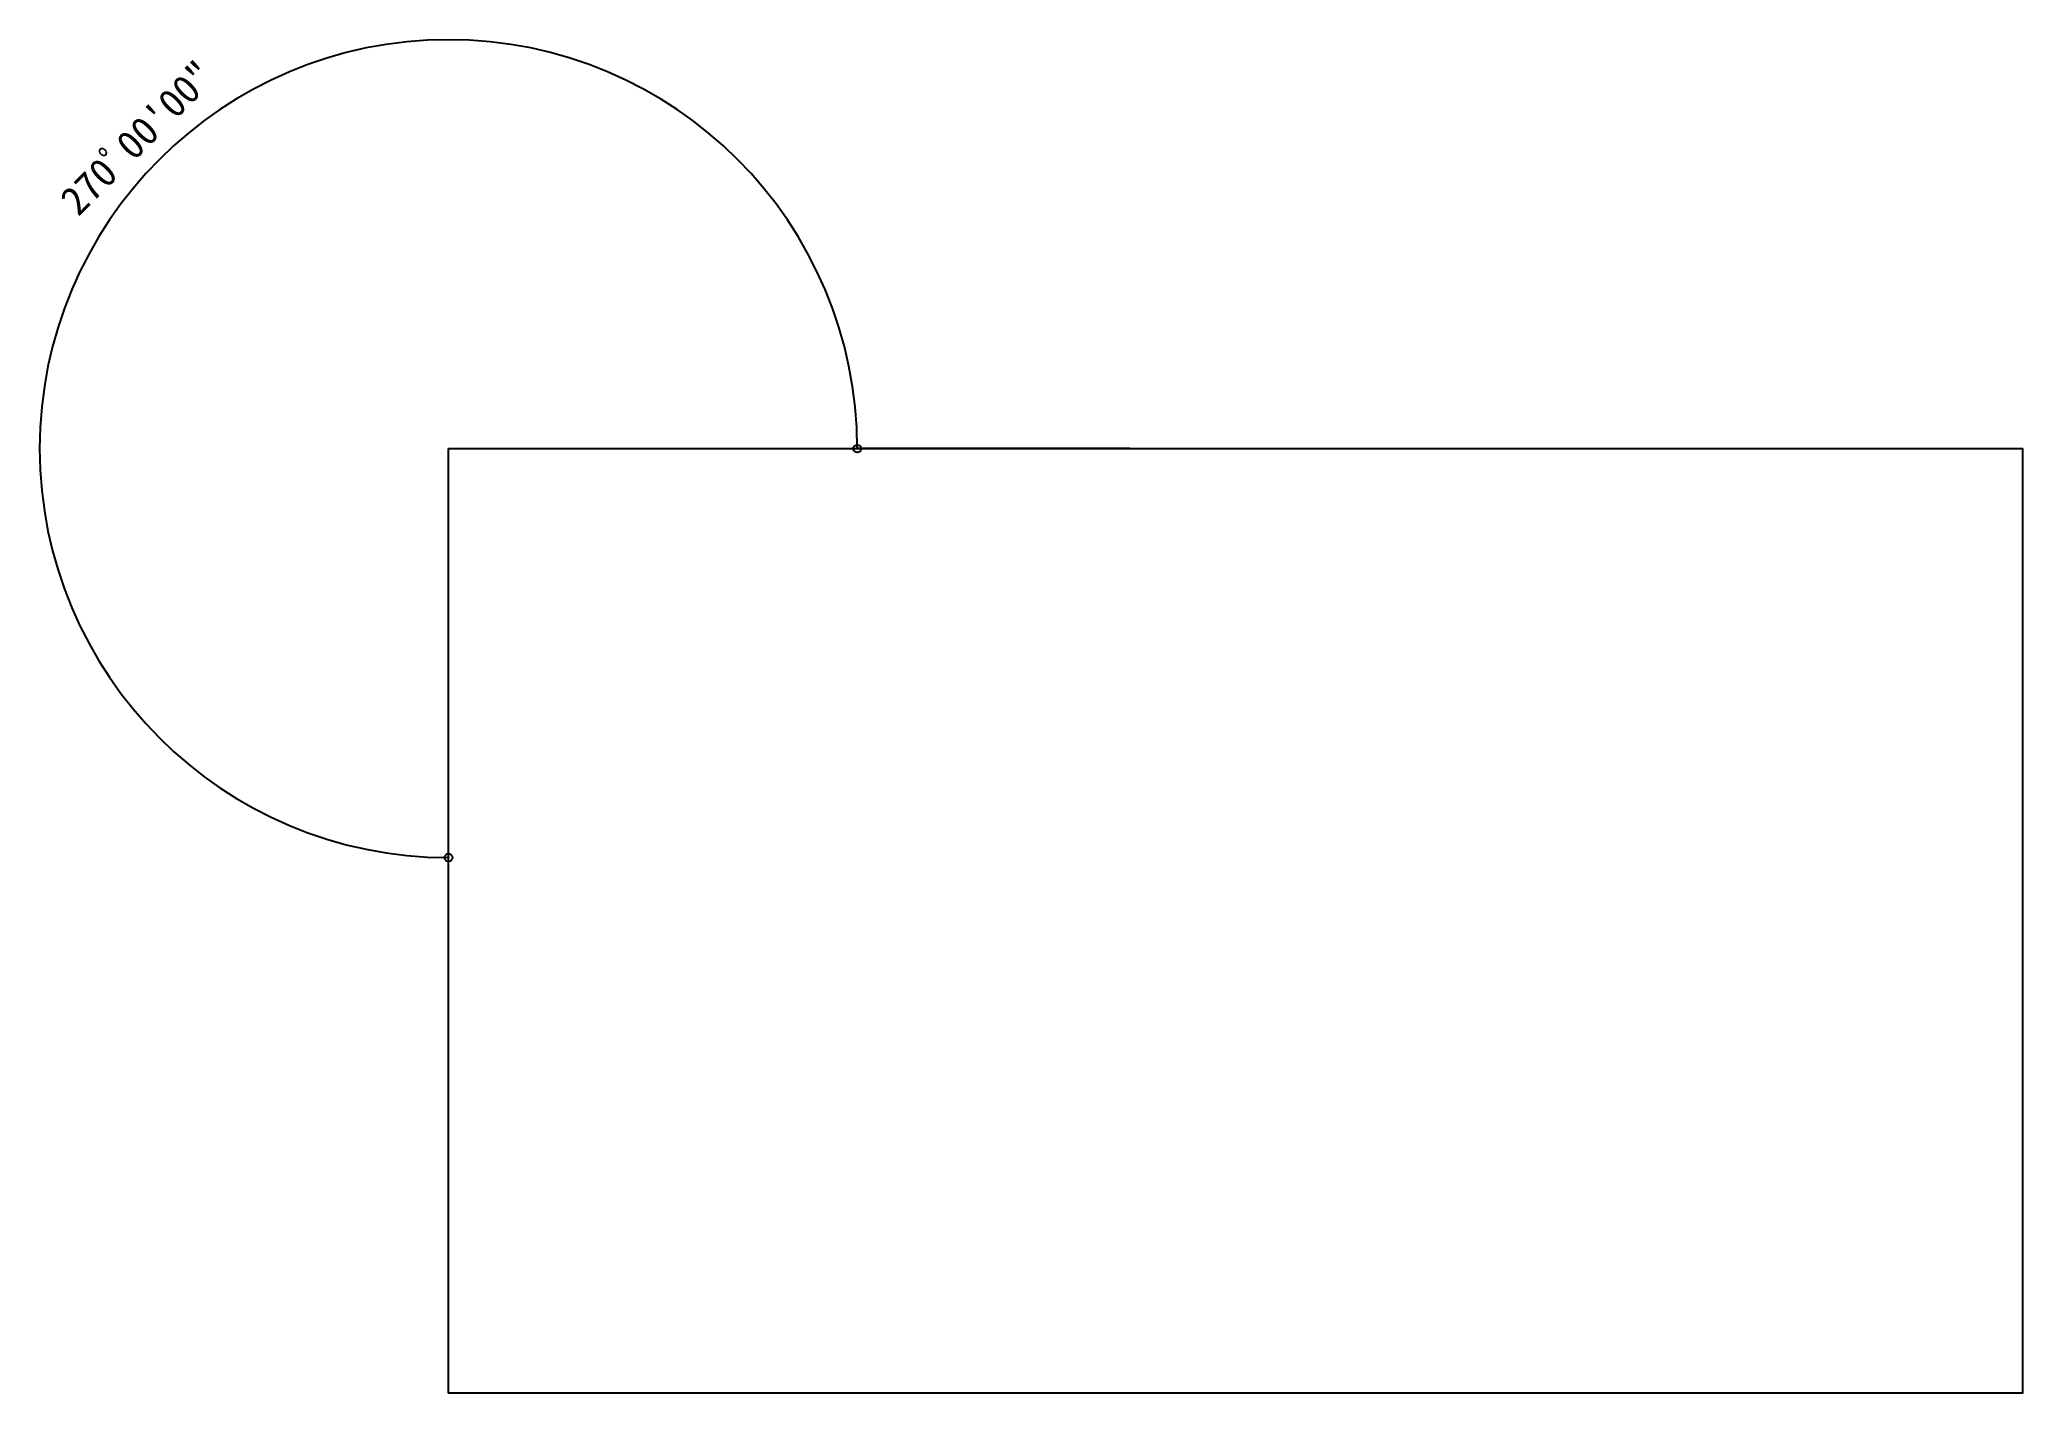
# Model space of a CAD drawing. Units: millimetres at full size, sheet at 1:100. Extents: x -5904 to 6694, y -9490 to -892.
import ezdxf
from ezdxf.enums import TextEntityAlignment as Align

# ---------------------------------------------------------------- set-up
doc = ezdxf.new("R2010")
doc.units = ezdxf.units.MM
doc.header["$LTSCALE"] = 100
doc.header["$PDMODE"] = 32
doc.header["$PDSIZE"] = 50
doc.layers.add('0-0', color=4, linetype='Continuous')
doc.styles.add('ＭＳ ゴシック', font='')
doc.styles.get('ＭＳ ゴシック').set_extended_font_data('MS Gothic')

msp = doc.modelspace()

# ---------------------------------------------------------------- linework, layer by layer
at = {"layer": '0-0'}
for p, q in [((1023.1, -3489.8), (-708.6, -3489.8)), ((-3306.1, -7819), (-3306.1, -6087.3))]:
    msp.add_line(p, q, dxfattribs=at)
at = {"layer": '0-0', "color": 7}
msp.add_lwpolyline([(-3306.1, -3489.8), (6693.9, -3489.8), (6693.9, -9489.8), (-3306.1, -9489.8)], close=True, dxfattribs=at)
at = {"layer": '0-0'}
msp.add_arc((-3306.1, -3489.8), 2597.5, 0, 270, dxfattribs=at)
for p in [(-708.6, -3489.8), (-3306.1, -6087.3)]:
    msp.add_point(p, dxfattribs=at)

# ---------------------------------------------------------------- texts
at = {"layer": '0-0', "style": 'ＭＳ ゴシック'}
msp.add_text('270ﾟ00\'00"', height=183.3, rotation=45, dxfattribs=at).set_placement((-5620.2, -2059.6), align=Align.BOTTOM_LEFT)

doc.saveas('drawing.dxf')
